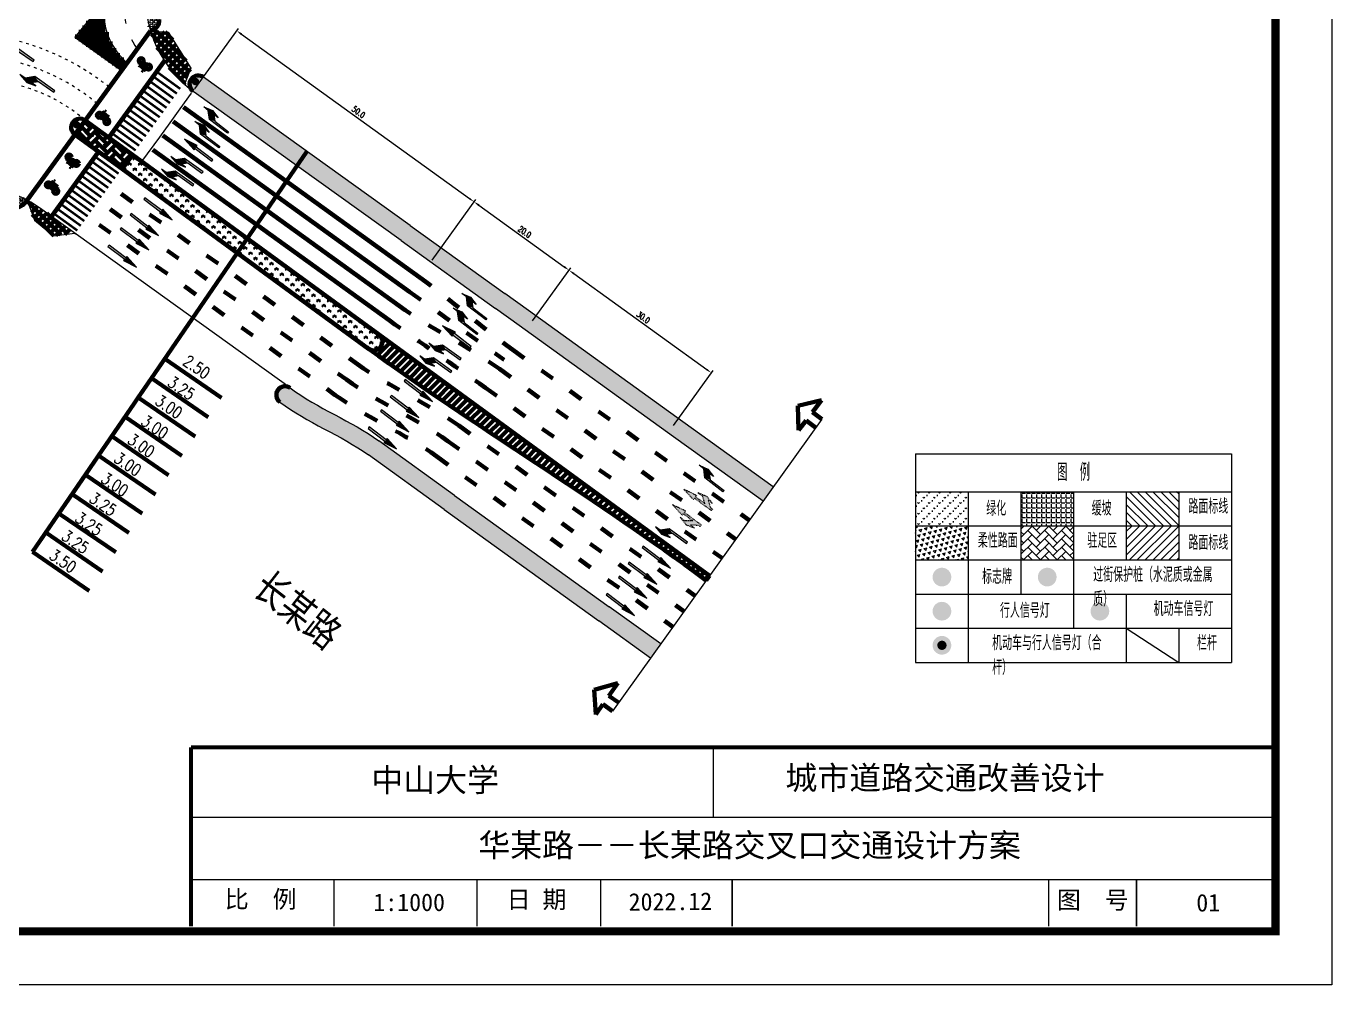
# Model space of a CAD drawing. Header units: millimetres. Extents: x -10063505 to 885836, y -4961 to 6863153.
# Drawn here: x 499547.7 to 499770.9, y 3445746.6 to 3445910.5 of the extents above; entities that cross this region are included whole.
import ezdxf

# ---------------------------------------------------------------- set-up
doc = ezdxf.new("R2010")
doc.units = ezdxf.units.MM
doc.header["$LTSCALE"] = 0.2
doc.linetypes.add('ACAD_ISO03W100', pattern=[30, 12, -18])
doc.linetypes.add('HIDDEN', pattern=[0.375, 0.25, -0.125])
for name, color, linetype in [('FCX', 7, 'HIDDEN'), ('ROADMARK', 7, 'Continuous'), ('tj信号灯', 7, 'Continuous'), ('tj图框A3', 7, 'Continuous'), ('tj截面线', 7, 'Continuous'), ('tj柔性路面铺装', 11, 'Continuous'), ('tj标志牌', 5, 'Continuous'), ('tj标注', 4, 'Continuous'), ('tj标线', 7, 'Continuous'), ('tj栏杆', 6, 'FENCELINE1'), ('tj桩', 4, 'Continuous'), ('tj立沿石', 5, 'Continuous'), ('tj绿化带', 3, 'Continuous'), ('tj缓坡', 171, 'Continuous'), ('tj行人驻足区', 32, 'Continuous'), ('tj说明', 7, 'Continuous'), ('tj车道功能', 7, 'Continuous'), ('tj道路标线', 7, 'Continuous'), ('tj驻足区', 40, 'Continuous'), ('机动车道路边线', 5, 'Continuous'), ('标注', 4, 'Continuous'), ('绿化带', 3, 'Continuous'), ('车道线虚线', 7, 'ACAD_ISO03W100')]:
    doc.layers.add(name, color=color, linetype=linetype)
doc.styles.add('01', font='')
doc.styles.get("Standard").update_dxf_attribs({"font": 'txt.shx', "width": 0.8, "bigfont": 'gbcbig.shx'})
doc.styles.add('宋体', font='')
doc.styles.get('01').set_extended_font_data('SimSun')
doc.styles.get('宋体').set_extended_font_data('SimSun')
doc.linetypes.add('FENCELINE1', pattern='A,6.35,-2.54,[133,ltypeshp.shx,S=2.54,R=0,X=-2.54,Y=0],-2.54,25.4', length=36.83)
doc.dimstyles.new('tj长度', dxfattribs={"dimtxt": 1, "dimasz": 1, "dimexe": 0.5, "dimexo": 0.5, "dimgap": 0.4, "dimtad": 1, "dimdec": 1, "dimzin": 1, "dimdsep": 46, "dimtxsty": 'Standard', "dimcen": 1, "dimadec": 0, "dimazin": 0, "dimtfac": 1, "dimtdec": 1, "dimtix": 1, "dimtmove": 2, "dimatfit": 3, "dimfxl": 1.25, "dimarcsym": 0})

# ---------------------------------------------------------------- blocks, each defined once
blk = doc.blocks.new('*D39')
at = {"layer": 'Defpoints', "color": 0, "transparency": 16777216}
for p in [(499576.24, 3445899.32), (499624.28, 3445880.42), (499616.82, 3445870.07)]:
    blk.add_point(p, dxfattribs=at)
at = {"layer": 'tj标注', "color": 0, "lineweight": -2, "transparency": 16777216}
for p, q in [((499576.54, 3445899.73), (499583.99, 3445910.07)), ((499584.51, 3445909.08), (499623.47, 3445881)), ((499617.12, 3445870.48), (499624.57, 3445880.82))]:
    blk.add_line(p, q, dxfattribs=at)
at = {"layer": 'tj标注', "color": 0, "transparency": 16777216}
for points in [[(499584.61, 3445909.21), (499584.41, 3445908.94), (499583.7, 3445909.66)], [(499623.56, 3445881.13), (499623.37, 3445880.86), (499624.28, 3445880.42)]]:
    blk.add_solid(points, dxfattribs=at)
at = {"layer": 'tj标注', "color": 0, "transparency": 16777216, "insert": (499604.51, 3445895.77), "char_height": 1, "attachment_point": 5, "rotation": 324.2189}
blk.add_mtext('50.0', dxfattribs=at)
blk = doc.blocks.new('*D40')
at = {"layer": 'Defpoints', "color": 0, "transparency": 16777216}
for p in [(499616.82, 3445870.07), (499640.49, 3445868.73), (499633.94, 3445859.65)]:
    blk.add_point(p, dxfattribs=at)
at = {"layer": 'tj标注', "color": 0, "lineweight": -2, "transparency": 16777216}
for p, q in [((499617.12, 3445870.48), (499624.57, 3445880.82)), ((499625.09, 3445879.83), (499639.68, 3445869.32)), ((499634.24, 3445860.06), (499640.78, 3445869.14))]:
    blk.add_line(p, q, dxfattribs=at)
at = {"layer": 'tj标注', "color": 0, "transparency": 16777216}
for points in [[(499625.19, 3445879.97), (499624.99, 3445879.7), (499624.28, 3445880.42)], [(499639.77, 3445869.45), (499639.58, 3445869.18), (499640.49, 3445868.73)]]:
    blk.add_solid(points, dxfattribs=at)
at = {"layer": 'tj标注', "color": 0, "transparency": 16777216, "insert": (499632.91, 3445875.3), "char_height": 1, "attachment_point": 5, "rotation": 324.2189}
blk.add_mtext('20.0', dxfattribs=at)
blk = doc.blocks.new('*D41')
at = {"layer": 'Defpoints', "color": 0, "transparency": 16777216}
for p in [(499633.94, 3445859.65), (499664.84, 3445851.18), (499658.05, 3445841.77)]:
    blk.add_point(p, dxfattribs=at)
at = {"layer": 'tj标注', "color": 0, "lineweight": -2, "transparency": 16777216}
for p, q in [((499634.24, 3445860.06), (499640.78, 3445869.14)), ((499641.3, 3445868.15), (499664.03, 3445851.77)), ((499658.35, 3445842.17), (499665.13, 3445851.59))]:
    blk.add_line(p, q, dxfattribs=at)
at = {"layer": 'tj标注', "color": 0, "transparency": 16777216}
for points in [[(499641.4, 3445868.28), (499641.2, 3445868.01), (499640.49, 3445868.73)], [(499664.12, 3445851.9), (499663.93, 3445851.63), (499664.84, 3445851.18)]]:
    blk.add_solid(points, dxfattribs=at)
at = {"layer": 'tj标注', "color": 0, "transparency": 16777216, "insert": (499653.19, 3445860.69), "char_height": 1, "attachment_point": 5, "rotation": 324.2189}
blk.add_mtext('30.0', dxfattribs=at)
blk = doc.blocks.new('1WT')
at = {"layer": 'ROADMARK', "color": 0}
blk.add_lwpolyline([(0, 0), (0.2, -0.8), (0, -1.55), (0, -1.1), (-0.4, -1.5), (-0.4, -3), (-0.55, -3), (-0.55, -1.05), (0, -0.5)], close=True, dxfattribs=at)
for points in [[(0, 0), (0, -1.55), (0.2, -0.8)], [(-0.55, -1.05), (-0.4, -1.5), (0, -0.5), (0, -1.1)], [(-0.55, -1.05), (-0.4, -1.5), (-0.55, -3), (-0.4, -3)]]:
    blk.add_solid(points, dxfattribs=at)
blk = doc.blocks.new('1W')
at = {"layer": 'ROADMARK', "color": 0}
blk.add_lwpolyline([(-0.22, -1.2), (-0.08, -1.2), (-0.08, -3), (0.07, -3), (0.07, -1.2), (0.22, -1.2), (0, 0)], close=True, dxfattribs=at)
for points in [[(-0.22, -1.2), (0.22, -1.2), (0, 0)], [(-0.08, -3), (0.07, -3), (-0.08, -1.2), (0.07, -1.2)]]:
    blk.add_solid(points, dxfattribs=at)
blk = doc.blocks.new('A$C3B514AF9')
at = {"layer": 'FCX'}
blk.add_hatch(color=256, dxfattribs=at).paths.add_polyline_path([(1.95, 2.24), (2.09, 2.06), (0, 0.36), (0.14, 0.18), (0.37, 0.37), (1.39, 0.43), (0.87, 0), (1.93, 0.48), (2.67, 1.47), (2.09, 0.99), (1.07, 0.94), (2.24, 1.89), (2.38, 1.71), (3.56, 3.11)])
blk.add_lwpolyline([(3.56, 3.11), (2.38, 1.71), (2.24, 1.89), (1.07, 0.94), (2.09, 0.99), (2.67, 1.47), (1.93, 0.48), (0.87, 0), (1.39, 0.43), (0.37, 0.37), (0.14, 0.18), (0, 0.36), (2.09, 2.06), (1.95, 2.24)], close=True, dxfattribs=at)

msp = doc.modelspace()

# ---------------------------------------------------------------- hatches: boundary and pattern name
at = {"layer": 'tj信号灯'}
for color, points in [(1, [(499576, 3445900.97, 1), (499577.28, 3445900.97, 1)]), (1, [(499555.68, 3445893.59, 1), (499556.96, 3445893.59, 1)]), (1, [(499702.63, 3445810.46, 1), (499705.83, 3445810.46, 1)]), (40, [(499729.63, 3445810.46, 1), (499732.83, 3445810.46, 1)]), (40, [(499702.63, 3445804.63, 1), (499705.83, 3445804.63, 1)]), (1, [(499703.43, 3445804.63, 1), (499705.03, 3445804.63, 1)])]:
    msp.add_hatch(color=color, dxfattribs=at).paths.add_polyline_path(points)
at = {"layer": 'tj柔性路面铺装'}
h = msp.add_hatch(dxfattribs=at)
h.set_pattern_fill('TRIANG', color=256, scale=0.1, angle=15, style=0)
h.set_pattern_definition([(75, (502887.1583, 3447233.8018), (-0.67351902, 0.67351916), [0.47625, -0.47625]), (135, (502887.1583, 3447233.8018), (-0.92004421, -0.246525), [0.47625, -0.47625]), (15, (502886.8215, 3447234.1386), (0.2465252, 0.92004416), [0.47625, -0.47625])])
h.paths.add_polyline_path([(499699.73, 3445819.21), (499708.73, 3445819.21), (499708.73, 3445825.04), (499699.73, 3445825.04)])
at = {"layer": 'tj标志牌'}
msp.add_hatch(color=256, dxfattribs=at).paths.add_polyline_path([(499702.63, 3445816.29, 1), (499705.83, 3445816.29, 1)])
at = {"layer": 'tj标线', "lineweight": 100}
h = msp.add_hatch(dxfattribs=at)
h.set_pattern_fill('ANSI37', color=6, scale=0.3, style=0)
h.paths.add_polyline_path([(499549.98, 3445879.4, 0.03135), (499547.86, 3445880.73), (499549.12, 3445877.27), (499552.38, 3445874.63), (499556.01, 3445875.07)])
h.paths.add_polyline_path([(499525.82, 3445878.77, 0.017279), (499524.77, 3445877.87), (499518.45, 3445872.06), (499521.4, 3445871.33), (499526.14, 3445875.14)])
h.paths.add_polyline_path([(499571.45, 3445918.19), (499573.68, 3445923.57), (499572.89, 3445928.41, 0.18806), (499568.12, 3445914.68)])
h.paths.add_polyline_path([(499510.42, 3445895.64), (499507.82, 3445895.03), (499503.58, 3445889.35), (499504.23, 3445887.51), (499505.55, 3445888.73, 0.106952)])
h.paths.add_polyline_path([(499503.82, 3445919.58), (499503.31, 3445916.35), (499507.33, 3445912.09), (499510.01, 3445912.15, 0.122679)])
h.paths.add_polyline_path([(499521.12, 3445932.51), (499517.93, 3445934.96), (499514.27, 3445934.24), (499521.67, 3445928.94, 0.007574), (499522.17, 3445928.59)])
h.paths.add_polyline_path([(499506.45, 3445846.04), (499508.41, 3445847.8), (499507.4, 3445848.92), (499505.45, 3445847.16)], flags=9)
h.paths.add_polyline_path([(499480.24, 3445822.64), (499482.22, 3445824.37), (499481.23, 3445825.5), (499479.25, 3445823.77)], flags=9)
h.paths.add_polyline_path([(499460.51, 3445806.35), (499462.57, 3445807.99), (499461.64, 3445809.16), (499459.58, 3445807.52)], flags=9)
h.paths.add_polyline_path([(499603.01, 3445895.93), (499605.14, 3445894.39), (499606.02, 3445895.61), (499603.88, 3445897.15)], flags=9)
h.paths.add_polyline_path([(499631.4, 3445875.46), (499633.54, 3445873.93), (499634.42, 3445875.14), (499632.28, 3445876.68)], flags=9)
h.paths.add_polyline_path([(499651.68, 3445860.85), (499653.82, 3445859.31), (499654.7, 3445860.53), (499652.56, 3445862.07)], flags=9)
h.paths.add_polyline_path([(499560.75, 3445962.96), (499562.46, 3445964.96), (499561.32, 3445965.93), (499559.61, 3445963.93)], flags=9)
h.paths.add_polyline_path([(499580.22, 3445985.78), (499581.93, 3445987.78), (499580.79, 3445988.75), (499579.08, 3445986.75)], flags=9)
h.paths.add_polyline_path([(499596.45, 3446004.79), (499598.16, 3446006.8), (499597.02, 3446007.77), (499595.31, 3446005.77)], flags=9)
h.paths.add_polyline_path([(499480.6, 3445923.72), (499482.75, 3445922.2), (499483.62, 3445923.42), (499481.47, 3445924.94)], flags=9)
h.paths.add_polyline_path([(499456.16, 3445941.12), (499458.31, 3445939.59), (499459.18, 3445940.81), (499457.03, 3445942.34)], flags=9)
h.paths.add_polyline_path([(499435.8, 3445955.62), (499437.94, 3445954.09), (499438.81, 3445955.31), (499436.67, 3445956.84)], flags=9)
h.paths.add_polyline_path([(499550.76, 3445819.43), (499555.32, 3445816.3), (499557.02, 3445818.77), (499552.45, 3445821.9)], flags=9)
h.paths.add_polyline_path([(499552.88, 3445822.7), (499557.66, 3445819.42), (499559.36, 3445821.9), (499554.57, 3445825.18)], flags=9)
h.paths.add_polyline_path([(499555.19, 3445825.78), (499559.97, 3445822.5), (499561.67, 3445824.98), (499556.88, 3445828.26)], flags=9)
h.paths.add_polyline_path([(499557.6, 3445829.15), (499562.38, 3445825.87), (499564.08, 3445828.35), (499559.29, 3445831.63)], flags=9)
h.paths.add_polyline_path([(499559.62, 3445832.52), (499563.96, 3445829.55), (499565.66, 3445832.02), (499561.31, 3445835)], flags=9)
h.paths.add_polyline_path([(499561.83, 3445835.99), (499566.18, 3445833.01), (499567.87, 3445835.49), (499563.53, 3445838.46)], flags=9)
h.paths.add_polyline_path([(499564.14, 3445839.17), (499568.49, 3445836.19), (499570.19, 3445838.66), (499565.84, 3445841.64)], flags=9)
h.paths.add_polyline_path([(499566.46, 3445842.34), (499570.8, 3445839.37), (499572.5, 3445841.84), (499568.15, 3445844.82)], flags=9)
h.paths.add_polyline_path([(499568.86, 3445845.81), (499573.21, 3445842.83), (499574.9, 3445845.31), (499570.56, 3445848.28)], flags=9)
h.paths.add_polyline_path([(499570.98, 3445848.99), (499575.77, 3445845.71), (499577.46, 3445848.18), (499572.68, 3445851.46)], flags=9)
h.paths.add_polyline_path([(499573.61, 3445852.59), (499578.17, 3445849.47), (499579.87, 3445851.94), (499575.3, 3445855.07)], flags=9)
h.paths.add_polyline_path([(499390.42, 3446013.6), (499475.45, 3446013.6), (499475.45, 3446028.63), (499390.42, 3446028.63)], flags=9)
h.paths.add_polyline_path([(499582.47, 3445813.11), (499592.98, 3445804.9), (499599.11, 3445812.76), (499588.6, 3445820.96)], flags=9)
h.paths.add_polyline_path([(499476.62, 3445986.71), (499487.13, 3445978.51), (499493.26, 3445986.36), (499482.75, 3445994.57)], flags=9)
h.paths.add_polyline_path([(499610.22, 3445947.98), (499620.31, 3445960.66), (499612.42, 3445966.93), (499602.34, 3445954.24)], flags=9)
h.paths.add_polyline_path([(499422.62, 3445837.33), (499434.49, 3445848.37), (499427.63, 3445855.75), (499415.76, 3445844.71)], flags=9)
h.paths.add_polyline_path([(499747.2, 3445803), (499751.16, 3445803), (499751.16, 3445806.71), (499747.2, 3445806.71)], flags=9)
h.paths.add_polyline_path([(499712.19, 3445802.95), (499731.33, 3445802.95), (499731.33, 3445806.76), (499712.19, 3445806.76)], flags=9)
h.paths.add_polyline_path([(499739.79, 3445808.78), (499749.55, 3445808.78), (499749.55, 3445812.59), (499739.79, 3445812.59)], flags=9)
h.paths.add_polyline_path([(499713.53, 3445808.47), (499721.81, 3445808.47), (499721.81, 3445812.29), (499713.53, 3445812.29)], flags=9)
h.paths.add_polyline_path([(499729.47, 3445814.61), (499750.05, 3445814.61), (499750.05, 3445818.46), (499729.47, 3445818.46)], flags=9)
h.paths.add_polyline_path([(499710.47, 3445814.33), (499715.87, 3445814.33), (499715.87, 3445818.09), (499710.47, 3445818.09)], flags=9)
h.paths.add_polyline_path([(499745.74, 3445820.21), (499752.55, 3445820.21), (499752.55, 3445823.86), (499745.74, 3445823.86)], flags=9)
h.paths.add_polyline_path([(499728.46, 3445820.53), (499733.79, 3445820.53), (499733.79, 3445824.23), (499728.46, 3445824.23)], flags=9)
h.paths.add_polyline_path([(499709.74, 3445820.47), (499716.55, 3445820.47), (499716.55, 3445824.23), (499709.74, 3445824.23)], flags=9)
h.paths.add_polyline_path([(499745.74, 3445826.39), (499752.55, 3445826.39), (499752.55, 3445830.04), (499745.74, 3445830.04)], flags=9)
h.paths.add_polyline_path([(499729.2, 3445826), (499733.19, 3445826), (499733.19, 3445829.73), (499729.2, 3445829.73)], flags=9)
h.paths.add_polyline_path([(499711.19, 3445826.02), (499715.15, 3445826.02), (499715.15, 3445829.66), (499711.19, 3445829.66)], flags=9)
h.paths.add_polyline_path([(499723.19, 3445831.79), (499730.08, 3445831.79), (499730.08, 3445836.17), (499723.19, 3445836.17)], flags=9)
h = msp.add_hatch(dxfattribs=at)
h.set_pattern_fill('ANSI31', color=256, scale=0.2, angle=45, style=0)
h.paths.add_polyline_path([(499561.21, 3445914.91), (499556.03, 3445908.56), (499563.99, 3445902.86), (499564.97, 3445904.21, -0.275944)])
h = msp.add_hatch(dxfattribs=at)
h.set_pattern_fill('ANSI37', color=6, scale=0.3, style=0)
h.paths.add_polyline_path([(499571.98, 3445909.42), (499568.95, 3445909.67, 0.137665), (499574.75, 3445900.54), (499575.85, 3445903.24)])
h = msp.add_hatch(dxfattribs=at)
h.set_pattern_fill('ANSI31', color=42, scale=0.3, style=0)
edge = h.paths.add_edge_path()
edge.add_arc((499607.1, 3445856.54), 1.5, -125.1728, 54.3428, ccw=False)
edge.add_spline(control_points=[(499606.22, 3445855.32), (499624.38, 3445842.08), (499643.74, 3445830.53), (499661.86, 3445817.24)], knot_values=[0, 0, 0, 0, 67.426585, 67.426585, 67.426585, 67.426585], degree=3, periodic=0)
edge.add_line((499661.86, 3445817.24), (499663.94, 3445815.72))
edge.add_line((499663.94, 3445815.72), (499664.52, 3445816.53))
edge.add_line((499664.52, 3445816.53), (499607.97, 3445857.76))
at = {"layer": 'tj标线'}
h = msp.add_hatch(dxfattribs=at)
h.set_pattern_fill('ANSI31', color=256, scale=0.3, angle=90, style=0)
h.set_pattern_definition([(135, (502923.1583, 3447245.4685), (-0.6735192, -0.6735192), [])])
h.paths.add_polyline_path([(499744.73, 3445830.88), (499735.73, 3445830.88), (499735.73, 3445825.04), (499744.73, 3445825.04)])
h = msp.add_hatch(dxfattribs=at)
h.set_pattern_fill('ANSI31', color=42, scale=0.3, style=0)
h.set_pattern_definition([(45, (502905.1583, 3447239.6352), (-0.6735192, 0.6735192), [])])
h.paths.add_polyline_path([(499735.73, 3445825.04), (499735.73, 3445819.21), (499744.73, 3445819.21), (499744.73, 3445825.04)])
at = {"layer": 'tj桩'}
for points in [[(499558.96, 3445891.67, 1), (499559.28, 3445891.67, 1)], [(499560.79, 3445890.18, 1), (499561.11, 3445890.18, 1)], [(499562.75, 3445888.75, 1), (499563.07, 3445888.75, 1)], [(499564.67, 3445887.45, 1), (499564.99, 3445887.45, 1)], [(499720.63, 3445816.29, 1), (499723.83, 3445816.29, 1)]]:
    msp.add_hatch(color=256, dxfattribs=at).paths.add_polyline_path(points)
at = {"layer": 'tj绿化带'}
h = msp.add_hatch(dxfattribs=at)
h.set_pattern_fill('GRASS', color=256, scale=0.05, style=0)
h.set_pattern_definition([(90, (1.0675, -4.9711), (-0.898025, 0.898025), [0.238125, -1.557925]), (45, (1.0675, -4.971), (-0.8980256121, 0.8980256121), [0.238125, -1.031875]), (135, (1.0675, -4.971), (-0.8980256121, -0.8980256121), [0.238125, -1.031875])])
h.paths.add_polyline_path([(499699.73, 3445825.04), (499708.73, 3445825.04), (499708.73, 3445830.88), (499699.73, 3445830.88)])
at = {"layer": 'tj缓坡'}
h = msp.add_hatch(dxfattribs=at)
h.set_pattern_fill('ANGLE', color=256, scale=0.12, style=0)
h.set_pattern_definition([(0, (502887.1583, 3447233.8018), (0, 0.8382), [0.6096, -0.2286]), (90, (502887.1583, 3447233.8018), (-0.8382, 5e-17), [0.6096, -0.2286])])
h.paths.add_polyline_path([(499717.73, 3445830.88), (499717.73, 3445825.04), (499726.73, 3445825.04), (499726.73, 3445830.88)])
at = {"layer": 'tj驻足区', "lineweight": 100}
h = msp.add_hatch(dxfattribs=at)
h.set_pattern_fill('AR-HBONE', color=256, scale=0.01, style=0)
h.paths.add_polyline_path([(499557.78, 3445894.35), (499556.02, 3445891.92), (499564.09, 3445886.04), (499565.87, 3445888.46)])
at = {"layer": 'tj驻足区'}
h = msp.add_hatch(dxfattribs=at)
h.set_pattern_fill('AR-HBONE', color=256, scale=0.01, style=0)
h.set_pattern_definition([(45, (502887.1583, 3447233.8018), (1e-16, 1.43684098), [3.048, -1.016]), (135, (502887.8767, 3447234.5202), (1e-16, 1.43684098), [3.048, -1.016])])
h.paths.add_polyline_path([(499717.73, 3445819.21), (499726.73, 3445819.21), (499726.73, 3445825.04), (499717.73, 3445825.04)])
at = {"layer": '绿化带', "lineweight": 100}
h = msp.add_hatch(dxfattribs=at)
h.set_pattern_fill('GRASS', color=256, scale=0.02)
h.paths.add_polyline_path([(499570.21, 3445913.47, 0.414214), (499568.12, 3445914.68, 0.063842), (499568.95, 3445909.67), (499568.95, 3445909.67, 0.404648), (499570.41, 3445911.54, -0.137806)])
h = msp.add_hatch(dxfattribs=at)
h.set_pattern_fill('GRASS', color=256, scale=0.05)
h.paths.add_polyline_path([(499578, 3445901.75, 0.968369), (499576.19, 3445899.36, 0.003779), (499576.44, 3445899.18), (499611.77, 3445873.8), (499627.91, 3445862.21), (499631.98, 3445859.28), (499658.36, 3445840.27), (499673.65, 3445829.25), (499675.39, 3445831.69), (499659.94, 3445842.82), (499633.56, 3445861.83), (499629.5, 3445864.77), (499613.36, 3445876.36)])
h = msp.add_hatch(dxfattribs=at)
h.set_pattern_fill('GRASS', color=256, scale=0.05)
h.paths.add_polyline_path([(499565.87, 3445888.46), (499564.09, 3445886.04), (499606.22, 3445855.32, 1), (499607.97, 3445857.76)])
h = msp.add_hatch(dxfattribs=at)
h.set_pattern_fill('GRASS', color=256, scale=0.02)
h.paths.add_polyline_path([(499525.82, 3445878.77), (499525.82, 3445878.77, 0.4142), (499530, 3445877.78, -0.23933), (499543.68, 3445879.71, 0.41421), (499547.86, 3445880.73), (499547.86, 3445880.73, 0.301742)])
h = msp.add_hatch(dxfattribs=at)
h.set_pattern_fill('GRASS', color=256, scale=0.05)
edge = h.paths.add_edge_path()
edge.add_spline(control_points=[(499607.98, 3445839.59), (499603.2, 3445843), (499597.54, 3445845.09), (499592.84, 3445848.62)], knot_values=[0, 0, 0, 0, 17.630532, 17.630532, 17.630532, 17.630532], degree=3, periodic=0)
edge.add_line((499592.84, 3445848.62), (499592.82, 3445848.63))
edge.add_arc((499591.96, 3445847.41), 1.5, 54.7226, 234.1102)
edge.add_spline(control_points=[(499591.06, 3445846.2), (499595.76, 3445842.67), (499601.42, 3445840.58), (499606.21, 3445837.17)], knot_values=[0, 0, 0, 0, 17.630532, 17.630532, 17.630532, 17.630532], degree=3, periodic=0)
edge.add_line((499606.21, 3445837.17), (499619.17, 3445827.83))
edge.add_line((499619.17, 3445827.83), (499645.57, 3445808.81))
edge.add_line((499645.57, 3445808.81), (499654.42, 3445802.43))
edge.add_line((499654.42, 3445802.43), (499656.16, 3445804.87))
edge.add_line((499656.16, 3445804.87), (499647.34, 3445811.22))
edge.add_line((499647.34, 3445811.22), (499620.94, 3445830.25))
edge.add_line((499620.94, 3445830.25), (499607.98, 3445839.59))

# ---------------------------------------------------------------- linework, layer by layer
at = {"const_width": 0.4}
for points in [[(499573.46, 3445898.92), (499569.41, 3445901.86)], [(499574.04, 3445899.73), (499570, 3445902.67)], [(499572.29, 3445897.3), (499568.24, 3445900.24)], [(499572.87, 3445898.11), (499568.82, 3445901.05)], [(499570.53, 3445894.88), (499566.48, 3445897.81)], [(499571.11, 3445895.68), (499567.06, 3445898.62)], [(499571.7, 3445896.49), (499567.65, 3445899.43)], [(499568.77, 3445892.45), (499564.72, 3445895.38)], [(499568.77, 3445892.45), (499564.72, 3445895.38)], [(499569.35, 3445893.26), (499565.3, 3445896.19)], [(499569.35, 3445893.26), (499565.3, 3445896.19)], [(499569.35, 3445893.26), (499565.3, 3445896.19)], [(499569.94, 3445894.07), (499565.89, 3445897)], [(499567.01, 3445890.02), (499562.96, 3445892.95)], [(499567.01, 3445890.02), (499562.96, 3445892.95)], [(499567.01, 3445890.02), (499562.96, 3445892.95)], [(499567.59, 3445890.83), (499563.54, 3445893.76)], [(499567.59, 3445890.83), (499563.54, 3445893.76)], [(499568.18, 3445891.64), (499564.13, 3445894.57)], [(499568.18, 3445891.64), (499564.13, 3445894.57)], [(499566.42, 3445889.21), (499562.37, 3445892.14)], [(499566.42, 3445889.21), (499562.37, 3445892.14)], [(499562.32, 3445883.62), (499558.27, 3445886.55)], [(499562.91, 3445884.43), (499558.86, 3445887.36)], [(499563.49, 3445885.24), (499559.44, 3445888.17)], [(499560.56, 3445881.19), (499556.51, 3445884.12)], [(499561.15, 3445882), (499557.1, 3445884.93)], [(499561.73, 3445882.81), (499557.68, 3445885.74)], [(499561.73, 3445882.81), (499557.68, 3445885.74)], [(499561.73, 3445882.81), (499557.68, 3445885.74)], [(499558.8, 3445878.76), (499554.75, 3445881.69)], [(499558.8, 3445878.76), (499554.75, 3445881.69)], [(499559.39, 3445879.57), (499555.34, 3445882.5)], [(499559.39, 3445879.57), (499555.34, 3445882.5)], [(499559.39, 3445879.57), (499555.34, 3445882.5)], [(499559.97, 3445880.38), (499555.92, 3445883.31)], [(499557.63, 3445877.14), (499553.58, 3445880.07)], [(499557.63, 3445877.14), (499553.58, 3445880.07)], [(499558.21, 3445877.95), (499554.16, 3445880.88)], [(499558.21, 3445877.95), (499554.16, 3445880.88)], [(499556.45, 3445875.52), (499552.4, 3445878.45)], [(499556.45, 3445875.52), (499552.4, 3445878.45)], [(499557.04, 3445876.33), (499552.99, 3445879.26)], [(499557.04, 3445876.33), (499552.99, 3445879.26)], [(499557.04, 3445876.33), (499552.99, 3445879.26)]]:
    msp.add_lwpolyline(points, dxfattribs=at)
at = {"layer": 'Defpoints', "lineweight": 100}
for p, q in [((499574.59, 3445896.61), (499614.98, 3445867.5)), ((499572.84, 3445894.17), (499613.23, 3445865.06)), ((499571.07, 3445891.75), (499611.46, 3445862.64)), ((499569.33, 3445889.3), (499609.72, 3445860.2)), ((499607.97, 3445857.76), (499664.52, 3445816.53)), ((499663.94, 3445815.72), (499661.86, 3445817.24)), ((499664.52, 3445816.53), (499663.94, 3445815.72))]:
    msp.add_line(p, q, dxfattribs=at)
at = {"layer": 'Defpoints', "color": 3, "lineweight": 100}
for p, q in [((499565.87, 3445888.46), (499607.97, 3445857.76)), ((499564.09, 3445886.04), (499606.22, 3445855.32))]:
    msp.add_line(p, q, dxfattribs=at)
at = {"layer": 'Defpoints', "lineweight": 100}
msp.add_open_spline([(499606.22, 3445855.32), (499624.38, 3445842.08), (499643.74, 3445830.53), (499661.86, 3445817.24)], degree=3, dxfattribs=at)
at = {"layer": 'tj图框A3'}
msp.add_lwpolyline([(499350.88, 3446043.59), (499770.88, 3446043.59), (499770.88, 3445746.59), (499350.88, 3445746.59)], close=True, dxfattribs=at)
msp.add_lwpolyline([(499350.88, 3446043.59), (499770.88, 3446043.59), (499770.88, 3445746.59), (499350.88, 3445746.59)], close=True, dxfattribs=at)
at = {"layer": 'tj图框A3', "const_width": 1.4}
msp.add_lwpolyline([(499761.24, 3445755.75), (499381.24, 3445755.75), (499381.24, 3446032.75), (499761.24, 3446032.75)], close=True, dxfattribs=at)
at = {"layer": 'tj图框A3'}
for points, const_width in [([(499760.88, 3445787.21), (499575.88, 3445787.21)], 0.7), ([(499760.88, 3445787.21), (499575.88, 3445787.21)], 0.7), ([(499575.88, 3445787.21), (499575.88, 3445756.59)], 0.7), ([(499665.16, 3445787.21), (499665.16, 3445775.21)], 0.25), ([(499675.88, 3445775.21), (499575.88, 3445775.21)], 0.25), ([(499675.88, 3445775.21), (499575.88, 3445775.21)], 0.25), ([(499760.88, 3445775.21), (499675.88, 3445775.21)], 0.25), ([(499760.88, 3445775.21), (499675.88, 3445775.21)], 0.25), ([(499760.88, 3445764.59), (499575.88, 3445764.59)], 0.25), ([(499760.88, 3445764.59), (499575.88, 3445764.59)], 0.25), ([(499600.3, 3445764.59), (499600.3, 3445756.59)], 0.25), ([(499624.77, 3445764.59), (499624.77, 3445756.59)], 0.25), ([(499624.77, 3445764.59), (499624.77, 3445756.59)], 0.25), ([(499645.88, 3445764.59), (499645.88, 3445756.59)], 0.25), ([(499645.88, 3445764.59), (499645.88, 3445756.59)], 0.25), ([(499668.38, 3445764.59), (499668.38, 3445756.59)], 0.25), ([(499668.38, 3445764.59), (499668.38, 3445756.59)], 0.25), ([(499722.48, 3445764.59), (499722.48, 3445756.59)], 0.25), ([(499737.48, 3445764.59), (499737.48, 3445756.59)], 0.25), ([(499737.48, 3445764.59), (499737.48, 3445756.59)], 0.25)]:
    msp.add_lwpolyline(points, dxfattribs=dict(at, const_width=const_width))
at = {"layer": 'tj截面线'}
msp.add_line((499683.69, 3445843.25), (499647.94, 3445793.39), dxfattribs=at)
at = {"layer": 'tj标志牌', "color": 7, "linetype": 'Continuous', "lineweight": 100}
for p, q in [((499568.95, 3445909.67), (499547.86, 3445880.73)), ((499571.33, 3445904.53), (499561.81, 3445891.41)), ((499570, 3445902.67), (499570.28, 3445903.06)), ((499560.05, 3445888.99), (499552.02, 3445877.93))]:
    msp.add_line(p, q, dxfattribs=at)
at = {"layer": 'tj标线', "lineweight": 100}
for p, q in [((499683.67, 3445846.53), (499679.61, 3445845.56)), ((499682.09, 3445844.48), (499683.67, 3445846.53)), ((499679.7, 3445841.38), (499679.61, 3445845.56)), ((499683.69, 3445843.25), (499682.09, 3445844.48)), ((499681, 3445843.06), (499679.7, 3445841.38)), ((499682.59, 3445841.83), (499681, 3445843.06)), ((499648.82, 3445798.13), (499644.8, 3445796.99)), ((499647.32, 3445796.02), (499648.82, 3445798.13)), ((499645.06, 3445792.82), (499644.8, 3445796.99)), ((499648.97, 3445794.85), (499647.32, 3445796.02)), ((499646.29, 3445794.56), (499645.06, 3445792.82)), ((499647.94, 3445793.39), (499646.29, 3445794.56))]:
    msp.add_line(p, q, dxfattribs=at)
at = {"layer": 'tj栏杆', "ltscale": 0.05}
msp.add_line((499735.73, 3445807.54), (499744.73, 3445801.71), dxfattribs=at)
at = {"layer": 'tj栏杆', "ltscale": 10}
for points in [[(499568.95, 3445909.67), (499571.98, 3445909.42), (499575.85, 3445903.24), (499574.75, 3445900.54)], [(499547.86, 3445880.73), (499549.12, 3445877.27), (499552.38, 3445874.63), (499556.01, 3445875.07)]]:
    msp.add_lwpolyline(points, dxfattribs=at)
at = {"layer": 'tj立沿石', "color": 0}
for p, q in [((499561.21, 3445914.91), (499556.03, 3445908.56)), ((499556.03, 3445908.56), (499563.99, 3445902.86))]:
    msp.add_line(p, q, dxfattribs=at)
at = {"layer": 'tj立沿石', "color": 7}
for p, q in [((499575.89, 3445898.97), (499573.99, 3445896.33)), ((499575.89, 3445898.97), (499573.99, 3445896.34)), ((499573.99, 3445896.34), (499572.23, 3445893.9)), ((499572.23, 3445893.9), (499570.47, 3445891.47)), ((499570.47, 3445891.47), (499567.4, 3445887.34))]:
    msp.add_line(p, q, dxfattribs=at)
at = {"layer": 'tj立沿石', "color": 0, "linetype": 'ACAD_ISO03W100', "ltscale": 0.8}
msp.add_arc((499577.04, 3445913.72), 12.62, 162.4437, 214.8789, dxfattribs=at)
at = {"layer": 'tj立沿石', "color": 0}
msp.add_arc((499572.05, 3445912.7), 11.06, 168.4982, 230.2043, dxfattribs=at)
at = {"layer": 'tj立沿石', "color": 0, "linetype": 'ACAD_ISO03W100', "ltscale": 0.2}
for centre, radius, start, end in [((499535.08, 3445866.32), 43.08, 51.574, 80.5468), ((499537.34, 3445870.47), 34.94, 49.948, 82.7811), ((499539.41, 3445873.27), 27.96, 48.9215, 78.5232)]:
    msp.add_arc(centre, radius, start, end, dxfattribs=at)
at = {"layer": 'tj绿化带', "lineweight": 100}
for points in [[(499570.41, 3445911.59, -0.414214), (499568.95, 3445909.67, 1.43737)], [(499547.86, 3445880.73, -0.414214), (499543.68, 3445879.71, 0.343211)]]:
    msp.add_lwpolyline(points, format="xyb", dxfattribs=at)
for centre, start, end in [((499577.14, 3445900.52), 53.9054, 233.468), ((499607.1, 3445856.54), 233.9054, 53.468), ((499591.96, 3445847.41), 53.9054, 233.468)]:
    msp.add_arc(centre, 1.5, start, end, dxfattribs=at)
at = {"layer": 'tj行人驻足区', "lineweight": 100}
for p, q in [((499565.87, 3445888.46), (499557.78, 3445894.35)), ((499564.09, 3445886.04), (499556.02, 3445891.92)), ((499565.87, 3445888.46), (499564.09, 3445886.04))]:
    msp.add_line(p, q, dxfattribs=at)
msp.add_arc((499556.9, 3445893.14), 1.5, 53.9054, 233.9054, dxfattribs=at)
at = {"layer": 'tj说明', "color": 7, "lineweight": -3}
for p, q in [((499699.73, 3445837.38), (499708.73, 3445837.38)), ((499699.73, 3445837.38), (499699.73, 3445830.88)), ((499708.73, 3445837.38), (499717.73, 3445837.38)), ((499717.73, 3445837.38), (499726.73, 3445837.38)), ((499726.73, 3445837.38), (499735.73, 3445837.38)), ((499735.73, 3445837.38), (499744.73, 3445837.38)), ((499744.73, 3445837.38), (499753.73, 3445837.38)), ((499753.73, 3445837.38), (499753.73, 3445830.88)), ((499699.73, 3445830.88), (499708.73, 3445830.88)), ((499699.73, 3445830.88), (499699.73, 3445825.04)), ((499708.73, 3445830.88), (499717.73, 3445830.88)), ((499708.73, 3445830.88), (499708.73, 3445825.04)), ((499717.73, 3445830.88), (499726.73, 3445830.88)), ((499717.73, 3445830.88), (499717.73, 3445825.04)), ((499726.73, 3445830.88), (499735.73, 3445830.88)), ((499726.73, 3445830.88), (499726.73, 3445825.04)), ((499735.73, 3445830.88), (499744.73, 3445830.88)), ((499735.73, 3445830.88), (499735.73, 3445825.04)), ((499744.73, 3445830.88), (499753.73, 3445830.88)), ((499744.73, 3445830.88), (499744.73, 3445825.04)), ((499753.73, 3445830.88), (499753.73, 3445825.04)), ((499699.73, 3445825.04), (499708.73, 3445825.04)), ((499699.73, 3445825.04), (499699.73, 3445819.21)), ((499708.73, 3445825.04), (499717.73, 3445825.04)), ((499708.73, 3445825.04), (499708.73, 3445819.21)), ((499717.73, 3445825.04), (499726.73, 3445825.04)), ((499717.73, 3445825.04), (499717.73, 3445819.21)), ((499726.73, 3445825.04), (499735.73, 3445825.04)), ((499726.73, 3445825.04), (499726.73, 3445819.21)), ((499735.73, 3445825.04), (499744.73, 3445825.04)), ((499735.73, 3445825.04), (499735.73, 3445819.21)), ((499744.73, 3445825.04), (499753.73, 3445825.04)), ((499744.73, 3445825.04), (499744.73, 3445819.21)), ((499753.73, 3445825.04), (499753.73, 3445819.21)), ((499699.73, 3445819.21), (499708.73, 3445819.21)), ((499699.73, 3445819.21), (499699.73, 3445813.38)), ((499708.73, 3445819.21), (499717.73, 3445819.21)), ((499708.73, 3445819.21), (499708.73, 3445813.38)), ((499717.73, 3445819.21), (499726.73, 3445819.21)), ((499717.73, 3445819.21), (499717.73, 3445813.38)), ((499726.73, 3445819.21), (499735.73, 3445819.21)), ((499726.73, 3445819.21), (499726.73, 3445813.38)), ((499735.73, 3445819.21), (499744.73, 3445819.21)), ((499744.73, 3445819.21), (499753.73, 3445819.21)), ((499753.73, 3445819.21), (499753.73, 3445813.38)), ((499699.73, 3445813.38), (499708.73, 3445813.38)), ((499699.73, 3445813.38), (499699.73, 3445807.54)), ((499708.73, 3445813.38), (499717.73, 3445813.38)), ((499708.73, 3445813.38), (499708.73, 3445807.54)), ((499717.73, 3445813.38), (499726.73, 3445813.38)), ((499726.73, 3445813.38), (499735.73, 3445813.38)), ((499726.73, 3445813.38), (499726.73, 3445807.54)), ((499735.73, 3445813.38), (499744.73, 3445813.38)), ((499735.73, 3445813.38), (499735.73, 3445807.54)), ((499744.73, 3445813.38), (499753.73, 3445813.38)), ((499753.73, 3445813.38), (499753.73, 3445807.54)), ((499699.73, 3445807.54), (499708.73, 3445807.54)), ((499699.73, 3445807.54), (499699.73, 3445801.71)), ((499708.73, 3445807.54), (499717.73, 3445807.54)), ((499708.73, 3445807.54), (499708.73, 3445801.71)), ((499717.73, 3445807.54), (499726.73, 3445807.54)), ((499726.73, 3445807.54), (499735.73, 3445807.54)), ((499735.73, 3445807.54), (499744.73, 3445807.54)), ((499735.73, 3445807.54), (499735.73, 3445801.71)), ((499744.73, 3445807.54), (499753.73, 3445807.54)), ((499744.73, 3445807.54), (499744.73, 3445801.71)), ((499753.73, 3445807.54), (499753.73, 3445801.71)), ((499699.73, 3445801.71), (499708.73, 3445801.71)), ((499708.73, 3445801.71), (499717.73, 3445801.71)), ((499717.73, 3445801.71), (499726.73, 3445801.71)), ((499726.73, 3445801.71), (499735.73, 3445801.71)), ((499735.73, 3445801.71), (499744.73, 3445801.71)), ((499744.73, 3445801.71), (499753.73, 3445801.71))]:
    msp.add_line(p, q, dxfattribs=at)
at = {"layer": 'tj道路标线', "lineweight": 100}
for p, q in [((499567.35, 3445904.55), (499567.12, 3445903.82)), ((499567.9, 3445903.96), (499567.35, 3445904.55)), ((499567.12, 3445903.82), (499567, 3445903.8)), ((499567, 3445903.8), (499567.15, 3445903.68)), ((499567.12, 3445903.82), (499567.9, 3445903.96)), ((499567.98, 3445903.09), (499567.12, 3445903.82)), ((499567.55, 3445902.96), (499567.79, 3445902.75)), ((499567.69, 3445903.81), (499567.64, 3445903.87)), ((499567.9, 3445903.96), (499567.69, 3445903.81)), ((499567.74, 3445902.95), (499568.61, 3445903.46)), ((499567.74, 3445902.95), (499567.98, 3445903.09)), ((499567.79, 3445902.75), (499567.74, 3445902.95)), ((499567.9, 3445903.95), (499568.1, 3445904.1)), ((499567.9, 3445903.96), (499567.98, 3445903.09)), ((499568.1, 3445904.1), (499568.15, 3445904.03)), ((499561.1, 3445895.73), (499560.22, 3445895.22)), ((499561.1, 3445895.73), (499560.86, 3445895.59)), ((499560.86, 3445895.59), (499561.71, 3445894.85)), ((499560.93, 3445894.72), (499560.86, 3445895.59)), ((499561.28, 3445895.72), (499561.05, 3445895.93)), ((499561.05, 3445895.93), (499561.1, 3445895.73)), ((499560.73, 3445894.58), (499560.69, 3445894.65)), ((499560.94, 3445894.72), (499560.73, 3445894.58)), ((499560.93, 3445894.72), (499561.15, 3445894.87)), ((499561.71, 3445894.85), (499560.93, 3445894.72)), ((499560.93, 3445894.72), (499561.49, 3445894.13)), ((499561.15, 3445894.87), (499561.19, 3445894.81)), ((499561.49, 3445894.13), (499561.71, 3445894.85)), ((499561.83, 3445894.87), (499561.68, 3445895)), ((499561.71, 3445894.85), (499561.83, 3445894.87)), ((499554.79, 3445887.36), (499554.67, 3445887.33)), ((499554.67, 3445887.33), (499554.81, 3445887.21)), ((499555.01, 3445888.08), (499554.79, 3445887.36)), ((499554.79, 3445887.36), (499555.57, 3445887.49)), ((499555.64, 3445886.62), (499554.79, 3445887.36)), ((499555.57, 3445887.49), (499555.01, 3445888.08)), ((499555.21, 3445886.49), (499555.45, 3445886.28)), ((499555.35, 3445887.34), (499555.31, 3445887.4)), ((499555.57, 3445887.49), (499555.35, 3445887.34)), ((499555.4, 3445886.48), (499556.27, 3445886.99)), ((499555.4, 3445886.48), (499555.64, 3445886.62)), ((499555.45, 3445886.28), (499555.4, 3445886.48)), ((499555.56, 3445887.48), (499555.76, 3445887.63)), ((499555.57, 3445887.49), (499555.64, 3445886.62)), ((499555.76, 3445887.63), (499555.81, 3445887.56)), ((499552.37, 3445883.83), (499551.5, 3445883.33)), ((499552.01, 3445882.69), (499551.96, 3445882.75)), ((499552.21, 3445882.83), (499552.01, 3445882.69)), ((499552.37, 3445883.83), (499552.13, 3445883.69)), ((499552.13, 3445883.69), (499552.98, 3445882.96)), ((499552.2, 3445882.82), (499552.13, 3445883.69)), ((499552.2, 3445882.82), (499552.42, 3445882.98)), ((499552.98, 3445882.96), (499552.2, 3445882.82)), ((499552.2, 3445882.82), (499552.76, 3445882.23)), ((499552.56, 3445883.83), (499552.32, 3445884.03)), ((499552.32, 3445884.03), (499552.37, 3445883.83)), ((499552.42, 3445882.98), (499552.46, 3445882.92)), ((499552.76, 3445882.23), (499552.98, 3445882.96)), ((499553.1, 3445882.98), (499552.96, 3445883.11)), ((499552.98, 3445882.96), (499553.1, 3445882.98))]:
    msp.add_line(p, q, dxfattribs=at)
for centre, radius in [((499567.35, 3445904.55), 0.421), ((499567.9, 3445903.96), 0.135), ((499568.61, 3445903.46), 0.421), ((499560.22, 3445895.22), 0.421), ((499560.93, 3445894.72), 0.135), ((499561.49, 3445894.13), 0.421), ((499555.01, 3445888.08), 0.421), ((499555.57, 3445887.49), 0.135), ((499556.27, 3445886.99), 0.421), ((499551.5, 3445883.33), 0.421), ((499552.2, 3445882.82), 0.135), ((499552.76, 3445882.23), 0.421)]:
    msp.add_circle(centre, radius, dxfattribs=at)
at = {"layer": '机动车道路边线'}
msp.add_line((499592.84, 3445848.62), (499549.98, 3445879.4), dxfattribs=at)
for centre, start, end in [((499588.11, 3445915.42), 139.5203, 234.314), ((499538.31, 3445863.16), 54.314, 132.6192)]:
    msp.add_arc(centre, 20, start, end, dxfattribs=at)
at = {"layer": '标注', "lineweight": 100}
for p, q in [((499595.69, 3445889.05), (499548.78, 3445820.58)), ((499569.13, 3445850.28), (499571.39, 3445853.58)), ((499571.39, 3445853.58), (499581.09, 3445846.93)), ((499566.87, 3445846.98), (499569.13, 3445850.28)), ((499569.13, 3445850.28), (499578.83, 3445843.63)), ((499564.61, 3445843.68), (499566.87, 3445846.98)), ((499566.87, 3445846.98), (499576.57, 3445840.33)), ((499562.35, 3445840.38), (499564.61, 3445843.68)), ((499564.61, 3445843.68), (499574.31, 3445837.03)), ((499560.09, 3445837.08), (499562.35, 3445840.38)), ((499562.35, 3445840.38), (499572.05, 3445833.73)), ((499557.82, 3445833.78), (499560.09, 3445837.08)), ((499560.09, 3445837.08), (499569.79, 3445830.43)), ((499555.56, 3445830.48), (499557.82, 3445833.78)), ((499557.82, 3445833.78), (499567.52, 3445827.13)), ((499553.3, 3445827.18), (499555.56, 3445830.48)), ((499555.56, 3445830.48), (499565.26, 3445823.83)), ((499551.04, 3445823.88), (499553.3, 3445827.18)), ((499553.3, 3445827.18), (499563, 3445820.53)), ((499548.78, 3445820.58), (499551.04, 3445823.88)), ((499551.04, 3445823.88), (499560.74, 3445817.23)), ((499548.78, 3445820.58), (499558.48, 3445813.93)), ((499548.78, 3445820.58), (499558.48, 3445813.93))]:
    msp.add_line(p, q, dxfattribs=at)
at = {"layer": '绿化带'}
for p, q in [((499613.36, 3445876.36), (499578.02, 3445901.74)), ((499611.77, 3445873.8), (499576.44, 3445899.18)), ((499613.36, 3445876.36), (499629.5, 3445864.77)), ((499611.77, 3445873.8), (499627.91, 3445862.21))]:
    msp.add_line(p, q, dxfattribs=at)
for points in [[(499633.56, 3445861.83), (499629.5, 3445864.77)], [(499631.98, 3445859.28), (499627.91, 3445862.21)], [(499659.94, 3445842.82), (499633.56, 3445861.83)], [(499658.36, 3445840.27), (499631.98, 3445859.28)], [(499675.39, 3445831.69), (499659.94, 3445842.82)], [(499673.65, 3445829.25), (499658.36, 3445840.27)], [(499620.94, 3445830.25), (499647.34, 3445811.22)], [(499619.17, 3445827.83), (499645.57, 3445808.81)], [(499656.16, 3445804.87), (499647.34, 3445811.22)], [(499654.39, 3445802.45), (499645.57, 3445808.81)]]:
    msp.add_lwpolyline(points, dxfattribs=at)
at = {"layer": '绿化带', "flags": 128}
for points in [[(499620.94, 3445830.25), (499607.98, 3445839.59)], [(499619.17, 3445827.83), (499606.21, 3445837.17)]]:
    msp.add_lwpolyline(points, dxfattribs=at)
at = {"layer": '绿化带', "start_tangent": (0.799434, -0.600753), "end_tangent": (0.814832, -0.579697)}
for points in [[(499592.84, 3445848.62), (499607.98, 3445839.59)], [(499591.06, 3445846.2), (499606.21, 3445837.17)]]:
    msp.add_spline(points, degree=3, dxfattribs=at)
at = {"layer": '车道线虚线', "lineweight": 100}
for p, q in [((499556.02, 3445891.92), (499557.78, 3445894.35)), ((499613.23, 3445865.06), (499629.38, 3445853.42))]:
    msp.add_line(p, q, dxfattribs=at)
at = {"layer": '车道线虚线', "linetype": 'ACAD_ISO03W100', "lineweight": 100}
for p, q in [((499563.94, 3445881.79), (499604.33, 3445852.68)), ((499562.04, 3445879.15), (499602.43, 3445850.04)), ((499560.15, 3445876.51), (499600.54, 3445847.4)), ((499630.9, 3445855.12), (499671.29, 3445826.02)), ((499628.59, 3445851.86), (499668.97, 3445822.76)), ((499626.19, 3445848.66), (499666.58, 3445819.55)), ((499621.66, 3445842.18), (499662.05, 3445813.07)), ((499619.77, 3445839.54), (499660.16, 3445810.43)), ((499617.88, 3445836.89), (499658.26, 3445807.79))]:
    msp.add_line(p, q, dxfattribs=at)
at = {"layer": '车道线虚线', "lineweight": 100}
for points in [[(499614.98, 3445867.5), (499620.43, 3445863.57), (499625.45, 3445859.05), (499630.9, 3445855.12)], [(499611.46, 3445862.64), (499616.93, 3445858.7), (499623.11, 3445855.81), (499628.59, 3445851.86)], [(499609.72, 3445860.2), (499615.16, 3445856.28), (499620.75, 3445852.58), (499626.19, 3445848.66)], [(499604.33, 3445852.68), (499609.81, 3445848.73), (499616.18, 3445846.13), (499621.66, 3445842.18)], [(499602.43, 3445850.04), (499607.91, 3445846.09), (499614.29, 3445843.49), (499619.77, 3445839.54)], [(499600.54, 3445847.4), (499606.02, 3445843.45), (499612.4, 3445840.85), (499617.88, 3445836.89)]]:
    msp.add_open_spline(points, degree=3, dxfattribs=at)

# ---------------------------------------------------------------- block references
at = {"layer": 'tj车道功能'}
for name, p, xscale, yscale, zscale, rotation in [('1WT', (499543.1, 3445907.42), -2.159922358240639, 2.159922358236838, 2.159922358244696, 54.74864709025034), ('1WT', (499546.64, 3445902.18), -2.159922358240639, 2.159922358236838, 2.159922358244696, 54.74864709025034), ('1WT', (499578.04, 3445896.67), 1.999999999998821, 1.999999999992724, 2, 52.43988685725884), ('1WT', (499576.53, 3445894.16), 1.999999999998821, 1.999999999992724, 2, 52.43988685725884), ('1W', (499574.76, 3445891.13), 2.000000000007606, 1.999999999992724, 2, 52.72169067203617), ('1WT', (499572.42, 3445888.18), -1.999999999996245, 1.999999999992724, 2, 54.0838185023206), ('1WT', (499570.84, 3445886.01), -1.999999999996245, 1.999999999992724, 2, 54.0838185023206), ('1W', (499572.68, 3445877.36), 2.000000000007606, 1.999999999992724, 2, 232.7216906720361), ('1W', (499570.32, 3445874.65), 2.000000000007606, 1.999999999992724, 2, 232.7216906720361), ('1W', (499568.64, 3445872.23), 2.000000000007606, 1.999999999992724, 2, 232.7216906720361), ('1W', (499566.54, 3445869.28), 2.000000000007606, 1.999999999992724, 2, 232.7216906720361), ('1WT', (499622.16, 3445864.78), 1.999999999998821, 1.999999999992724, 2, 52.43988685725884), ('1WT', (499620.66, 3445862.27), 1.999999999998821, 1.999999999992724, 2, 52.43988685725884), ('1W', (499618.89, 3445859.24), 2.000000000007606, 1.999999999992724, 2, 52.72169067203617), ('1WT', (499616.54, 3445856.29), -1.999999999996245, 1.999999999992724, 2, 54.0838185023206), ('1WT', (499614.96, 3445854.13), -1.999999999996245, 1.999999999992724, 2, 54.0838185023206), ('1W', (499617.16, 3445846.27), 2.000000000007606, 1.999999999992724, 2, 232.7216906720361), ('1W', (499614.8, 3445843.55), 2.000000000007606, 1.999999999992724, 2, 232.7216906720361), ('1W', (499613.12, 3445841.14), 2.000000000007606, 1.999999999992724, 2, 232.7216906720361), ('1W', (499611.02, 3445838.18), 2.000000000007606, 1.999999999992724, 2, 232.7216906720361), ('1WT', (499662.71, 3445835.39), 1.999999999998821, 1.999999999992724, 2, 52.43988685725884), ('A$C3B514AF9', (499665.29, 3445827.76), 1.333721125851379, 1.333721125840384, 1.333721125842183, 104.4359671413668), ('A$C3B514AF9', (499663.11, 3445824.71), -1.333721125851379, 1.333721125840384, 1.333721125842183, 2.369587986923083), ('1WT', (499655.26, 3445824.89), -1.999999999996245, 1.999999999992724, 2, 54.0838185023206), ('1W', (499657.83, 3445817.82), 2.000000000007606, 1.999999999992724, 2, 232.7216906720361), ('1W', (499655.47, 3445815.1), 2.000000000007606, 1.999999999992724, 2, 232.7216906720361), ('1W', (499653.79, 3445812.69), 2.000000000007606, 1.999999999992724, 2, 232.7216906720361), ('1W', (499651.69, 3445809.73), 2.000000000007606, 1.999999999992724, 2, 232.7216906720361)]:
    msp.add_blockref(name, p, dxfattribs=dict(at, xscale=xscale, yscale=yscale, zscale=zscale, rotation=rotation))

# ---------------------------------------------------------------- texts
at = {"layer": 'tj图框A3', "attachment_point": 1, "style": '01'}
for s, insert, char_height, width in [('{\\fSimSun|b0|i0|c134|p54;中山大学}', (499606.69, 3445783.61), 4, 89.979), ('{\\H1.6x;城市道路交通改善设计}', (499677.47, 3445783.97), 2.5, 75.4208), ('{\\H1.6x;华某路－－长某路交叉口交通设计方案}', (499624.97, 3445772.46), 2.5, 114.3318), ('{\\fSimSun|b0|i0|c134|p54;\\H1.2x;比\u3000例}', (499581.65, 3445762.75), 2.5, 16.1348), ('{\\fSimSun|b0|i0|c134|p54;\\H1.2x;1:1000}', (499607.04, 3445762.21), 2.5, 16.1348), ('{\\fSimSun|b0|i0|c134|p54;\\H1.2x;日 期}', (499629.83, 3445762.69), 2.5, 16.1348), ('{\\fSimSun|b0|i0|c134|p54;\\H1.2x;日 期}', (499629.83, 3445762.69), 2.5, 16.1348), ('{\\fSimSun|b0|i0|c134|p54;\\H1.2x;图  号}', (499723.89, 3445762.59), 2.5, 13.5862), ('{\\fSimSun|b0|i0|c134|p54;\\H1.2x;图  号}', (499723.89, 3445762.59), 2.5, 13.5862)]:
    msp.add_mtext(s, dxfattribs=dict(at, insert=insert, char_height=char_height, width=width))
at = {"layer": 'tj图框A3', "ltscale": 0.5, "char_height": 3, "attachment_point": 1, "rotation": 0.6019, "style": '宋体'}
for s, insert, width in [('2022.12', (499650.66, 3445762.26), 15.6628), ('01', (499747.69, 3445762.12), 5.0296)]:
    msp.add_mtext(s, dxfattribs=dict(at, insert=insert, width=width))
at = {"layer": 'tj说明', "color": 7, "lineweight": -3, "attachment_point": 1}
for s, insert, char_height, width in [('\\Ftxt.shx,gbcbig.shx;\\W0.8000000000;\\T1.0000000000;\\o\\l图 例', (499723.94, 3445835.71), 3, 7.7912), ('\\Ftxt.shx,gbcbig.shx;\\W0.8000000000;\\T1.0000000000;\\o\\l绿化', (499711.81, 3445829.28), 2.5, 4.7132), ('\\Ftxt.shx,gbcbig.shx;\\W0.8000000000;\\T1.0000000000;\\o\\l缓坡', (499729.83, 3445829.29), 2.5, 4.7353), ('\\Ftxt.shx,gbcbig.shx;\\W0.8000000000;\\T1.0000000000;\\o\\l路面标线', (499746.37, 3445829.63), 2.5, 7.5588), ('\\Ftxt.shx,gbcbig.shx;\\W0.8000000000;\\T1.0000000000;\\o\\l柔性路面', (499710.37, 3445823.79), 2.5, 7.5588), ('\\Ftxt.shx,gbcbig.shx;\\W0.8000000000;\\T1.0000000000;\\o\\l驻足区', (499729.09, 3445823.79), 2.5, 6.0809), ('\\Ftxt.shx,gbcbig.shx;\\W0.8000000000;\\T1.0000000000;\\o\\l路面标线', (499746.37, 3445823.44), 2.5, 7.5588), ('\\Ftxt.shx,gbcbig.shx;\\W0.8000000000;\\T1.0000000000;\\o\\l标志牌', (499711.1, 3445817.63), 2.5, 6.1471), ('\\Ftxt.shx,gbcbig.shx;\\W0.8000000000;\\T1.0000000000;\\o\\l过街保护桩（水泥质或金属质）', (499730.09, 3445817.96), 2.5, 21.3392), ('\\Ftxt.shx,gbcbig.shx;\\W0.8000000000;\\T1.0000000000;\\o\\l行人信号灯', (499714.15, 3445811.82), 2.5, 9.0368), ('\\Ftxt.shx,gbcbig.shx;\\W0.8000000000;\\T1.0000000000;\\o\\l机动车信号灯', (499740.41, 3445812.13), 2.5, 10.5147), ('\\Ftxt.shx,gbcbig.shx;\\W0.8000000000;\\T1.0000000000;\\o\\l机动车与行人信号灯（合杆）', (499712.82, 3445806.29), 2.5, 19.8833), ('\\Ftxt.shx,gbcbig.shx;\\W0.8000000000;\\T1.0000000000;\\o\\l栏杆', (499747.83, 3445806.29), 2.5, 4.7132)]:
    msp.add_mtext(s, dxfattribs=dict(at, insert=insert, char_height=char_height, width=width))
at = {"layer": 'tj说明', "insert": (499589.22, 3445817.7), "char_height": 10, "width": 28.864, "attachment_point": 1, "rotation": 322.0324}
msp.add_mtext('{\\fSimSun|b0|i0|c134|p54;\\H0.5x;长某路}', dxfattribs=at)
at = {"layer": '标注', "lineweight": 100, "char_height": 2, "attachment_point": 1, "rotation": 325.5876}
for s, insert in [('2.50', (499575.43, 3445854.37)), ('3.25', (499572.81, 3445850.77)), ('3.00', (499570.69, 3445847.59)), ('3.00', (499568.28, 3445844.12)), ('3.00', (499565.97, 3445840.95)), ('3.00', (499563.66, 3445837.77)), ('3.00', (499561.44, 3445834.3)), ('3.25', (499559.42, 3445830.93)), ('3.25', (499557.01, 3445827.56)), ('3.25', (499554.7, 3445824.48)), ('3.50', (499552.58, 3445821.21))]:
    msp.add_mtext_dynamic_manual_height_columns(s, width=8.417, gutter_width=12.5, heights=[8.84], dxfattribs=dict(at, insert=insert))

# ---------------------------------------------------------------- dimensions: what is measured, and where the dimension line sits
at = {"layer": 'tj标注'}
dim = msp.add_aligned_dim(p1=(499576.24, 3445899.32), p2=(499616.82, 3445870.07), distance=12.75, dimstyle='tj长度', dxfattribs=at)
dim.commit()
dim.dimension.update_dxf_attribs({"geometry": '*D39', "text_midpoint": (499604.51, 3445895.77)})
for base, p1, p2, picture, middle in [((499640.49, 3445868.73), (499616.82, 3445870.07), (499633.94, 3445859.65), '*D40', (499632.91, 3445875.3)), ((499664.84, 3445851.18), (499633.94, 3445859.65), (499658.05, 3445841.77), '*D41', (499653.19, 3445860.69))]:
    dim = msp.add_linear_dim(base=base, p1=p1, p2=p2, angle=144.2189, dimstyle='tj长度', dxfattribs=at)
    dim.commit()
    dim.dimension.update_dxf_attribs({"geometry": picture, "text_midpoint": middle})

doc.saveas('drawing.dxf')
